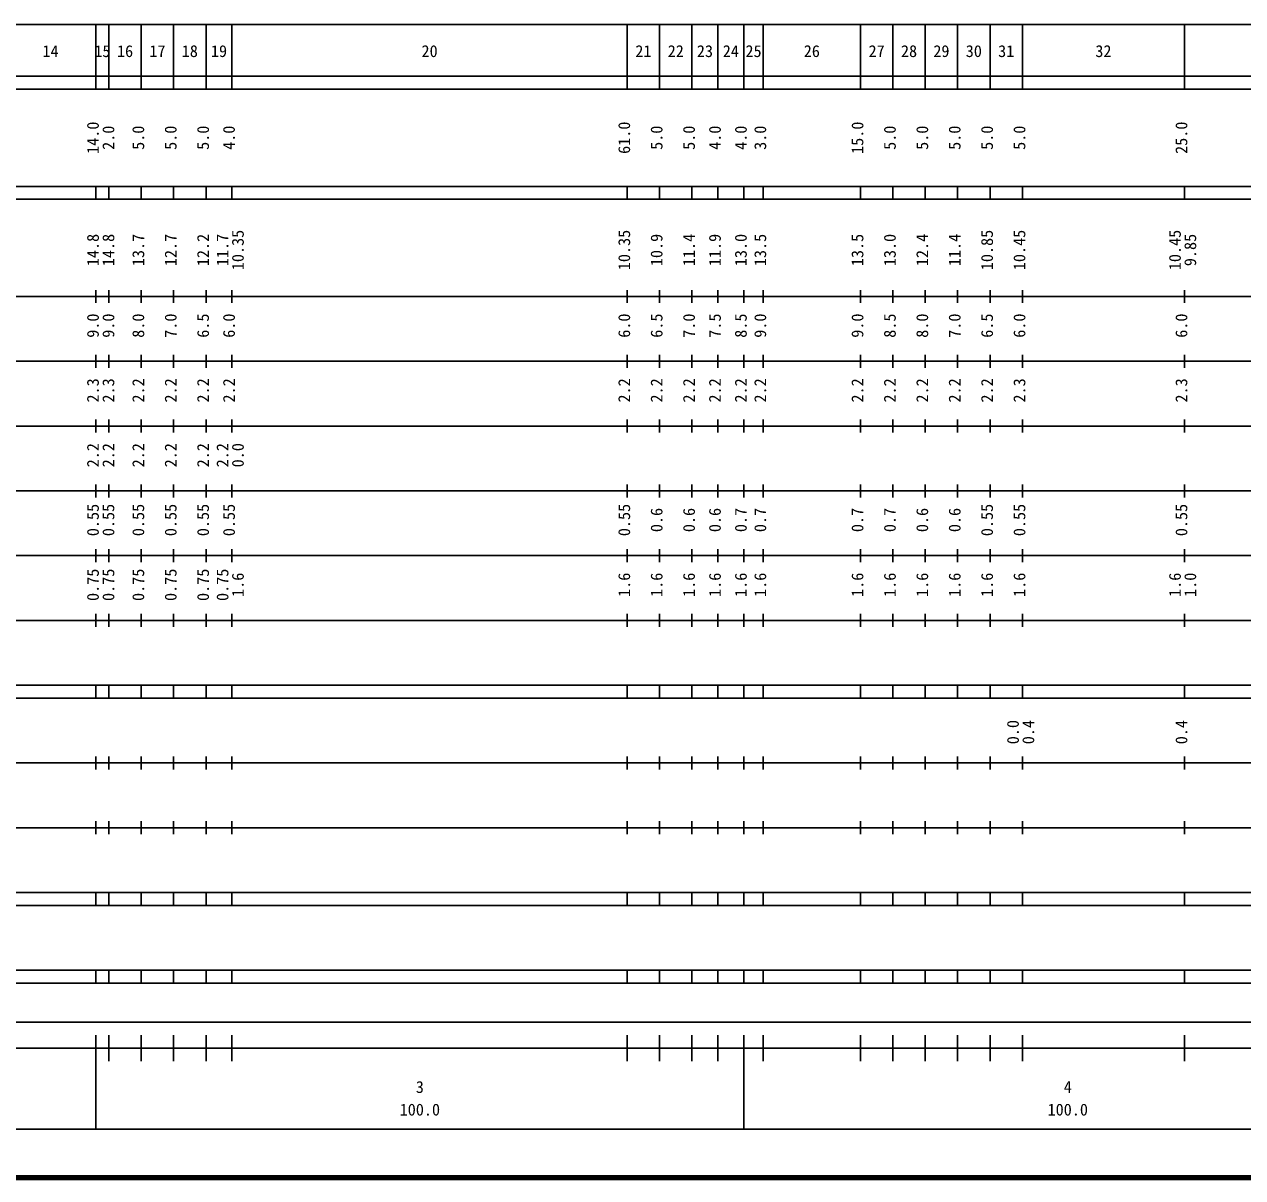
# Model space of a CAD drawing. Units: millimetres on the paper, enlarged 1000 times. Extents: x 40000 to 680000, y 20000 to 380000.
# Drawn here: x 256959 to 444990, y 20000 to 198000 of the extents above; entities that cross this region are included whole.
import ezdxf
from ezdxf.enums import TextEntityAlignment as Align

# ---------------------------------------------------------------- set-up
doc = ezdxf.new("R2010")
doc.units = ezdxf.units.MM
doc.header["$LTSCALE"] = 1000
doc.layers.add('M-TTL', color=2, linetype='Continuous', lineweight=140)
doc.layers.add('M-TTL-BAND', color=7, linetype='Continuous', lineweight=25)
doc.styles.add('ＭＳ ゴシック', font='')
doc.styles.get('ＭＳ ゴシック').set_extended_font_data('MS Gothic')

msp = doc.modelspace()

# ---------------------------------------------------------------- linework, layer by layer
at = {"layer": 'M-TTL'}
msp.add_line((40000, 20000), (680000, 20000), dxfattribs=at)
at = {"layer": 'M-TTL-BAND'}
for p, q in [((68000, 198000), (579000, 198000)), ((268000, 188000), (268000, 198000)), ((270000, 188000), (270000, 198000)), ((275000, 188000), (275000, 198000)), ((280000, 188000), (280000, 198000)), ((285000, 188000), (285000, 198000)), ((289000, 188000), (289000, 198000)), ((350000, 188000), (350000, 198000)), ((355000, 188000), (355000, 198000)), ((360000, 188000), (360000, 198000)), ((364000, 188000), (364000, 198000)), ((368000, 188000), (368000, 198000)), ((371000, 188000), (371000, 198000)), ((386000, 188000), (386000, 198000)), ((391000, 188000), (391000, 198000)), ((396000, 188000), (396000, 198000)), ((401000, 188000), (401000, 198000)), ((406000, 188000), (406000, 198000)), ((411000, 188000), (411000, 198000)), ((436000, 188000), (436000, 198000)), ((40000, 190000), (579000, 190000)), ((40000, 188000), (579000, 188000)), ((40000, 173000), (579000, 173000)), ((268000, 171000), (268000, 173000)), ((270000, 171000), (270000, 173000)), ((275000, 171000), (275000, 173000)), ((280000, 171000), (280000, 173000)), ((285000, 171000), (285000, 173000)), ((289000, 171000), (289000, 173000)), ((350000, 171000), (350000, 173000)), ((355000, 171000), (355000, 173000)), ((360000, 171000), (360000, 173000)), ((364000, 171000), (364000, 173000)), ((368000, 171000), (368000, 173000)), ((371000, 171000), (371000, 173000)), ((386000, 171000), (386000, 173000)), ((391000, 171000), (391000, 173000)), ((396000, 171000), (396000, 173000)), ((401000, 171000), (401000, 173000)), ((406000, 171000), (406000, 173000)), ((411000, 171000), (411000, 173000)), ((436000, 171000), (436000, 173000)), ((40000, 171000), (579000, 171000)), ((268000, 155000), (268000, 157000)), ((270000, 155000), (270000, 157000)), ((275000, 155000), (275000, 157000)), ((280000, 155000), (280000, 157000)), ((285000, 155000), (285000, 157000)), ((289000, 155000), (289000, 157000)), ((350000, 155000), (350000, 157000)), ((355000, 155000), (355000, 157000)), ((360000, 155000), (360000, 157000)), ((364000, 155000), (364000, 157000)), ((368000, 155000), (368000, 157000)), ((371000, 155000), (371000, 157000)), ((386000, 155000), (386000, 157000)), ((391000, 155000), (391000, 157000)), ((396000, 155000), (396000, 157000)), ((401000, 155000), (401000, 157000)), ((406000, 155000), (406000, 157000)), ((411000, 155000), (411000, 157000)), ((436000, 155000), (436000, 157000)), ((40000, 156000), (579000, 156000)), ((268000, 145000), (268000, 147000)), ((270000, 145000), (270000, 147000)), ((275000, 145000), (275000, 147000)), ((280000, 145000), (280000, 147000)), ((285000, 145000), (285000, 147000)), ((289000, 145000), (289000, 147000)), ((350000, 145000), (350000, 147000)), ((355000, 145000), (355000, 147000)), ((360000, 145000), (360000, 147000)), ((364000, 145000), (364000, 147000)), ((368000, 145000), (368000, 147000)), ((371000, 145000), (371000, 147000)), ((386000, 145000), (386000, 147000)), ((391000, 145000), (391000, 147000)), ((396000, 145000), (396000, 147000)), ((401000, 145000), (401000, 147000)), ((406000, 145000), (406000, 147000)), ((411000, 145000), (411000, 147000)), ((436000, 145000), (436000, 147000)), ((46000, 146000), (579000, 146000)), ((52000, 136000), (579000, 136000)), ((268000, 135000), (268000, 137000)), ((270000, 135000), (270000, 137000)), ((275000, 135000), (275000, 137000)), ((280000, 135000), (280000, 137000)), ((285000, 135000), (285000, 137000)), ((289000, 135000), (289000, 137000)), ((350000, 135000), (350000, 137000)), ((355000, 135000), (355000, 137000)), ((360000, 135000), (360000, 137000)), ((364000, 135000), (364000, 137000)), ((368000, 135000), (368000, 137000)), ((371000, 135000), (371000, 137000)), ((386000, 135000), (386000, 137000)), ((391000, 135000), (391000, 137000)), ((396000, 135000), (396000, 137000)), ((401000, 135000), (401000, 137000)), ((406000, 135000), (406000, 137000)), ((411000, 135000), (411000, 137000)), ((436000, 135000), (436000, 137000)), ((46000, 126000), (579000, 126000)), ((268000, 125000), (268000, 127000)), ((270000, 125000), (270000, 127000)), ((275000, 125000), (275000, 127000)), ((280000, 125000), (280000, 127000)), ((285000, 125000), (285000, 127000)), ((289000, 125000), (289000, 127000)), ((350000, 125000), (350000, 127000)), ((355000, 125000), (355000, 127000)), ((360000, 125000), (360000, 127000)), ((364000, 125000), (364000, 127000)), ((368000, 125000), (368000, 127000)), ((371000, 125000), (371000, 127000)), ((386000, 125000), (386000, 127000)), ((391000, 125000), (391000, 127000)), ((396000, 125000), (396000, 127000)), ((401000, 125000), (401000, 127000)), ((406000, 125000), (406000, 127000)), ((411000, 125000), (411000, 127000)), ((436000, 125000), (436000, 127000)), ((268000, 115000), (268000, 117000)), ((270000, 115000), (270000, 117000)), ((275000, 115000), (275000, 117000)), ((280000, 115000), (280000, 117000)), ((285000, 115000), (285000, 117000)), ((289000, 115000), (289000, 117000)), ((350000, 115000), (350000, 117000)), ((355000, 115000), (355000, 117000)), ((360000, 115000), (360000, 117000)), ((364000, 115000), (364000, 117000)), ((368000, 115000), (368000, 117000)), ((371000, 115000), (371000, 117000)), ((386000, 115000), (386000, 117000)), ((391000, 115000), (391000, 117000)), ((396000, 115000), (396000, 117000)), ((401000, 115000), (401000, 117000)), ((406000, 115000), (406000, 117000)), ((411000, 115000), (411000, 117000)), ((436000, 115000), (436000, 117000)), ((52000, 116000), (579000, 116000)), ((46000, 106000), (579000, 106000)), ((268000, 105000), (268000, 107000)), ((270000, 105000), (270000, 107000)), ((275000, 105000), (275000, 107000)), ((280000, 105000), (280000, 107000)), ((285000, 105000), (285000, 107000)), ((289000, 105000), (289000, 107000)), ((350000, 105000), (350000, 107000)), ((355000, 105000), (355000, 107000)), ((360000, 105000), (360000, 107000)), ((364000, 105000), (364000, 107000)), ((368000, 105000), (368000, 107000)), ((371000, 105000), (371000, 107000)), ((386000, 105000), (386000, 107000)), ((391000, 105000), (391000, 107000)), ((396000, 105000), (396000, 107000)), ((401000, 105000), (401000, 107000)), ((406000, 105000), (406000, 107000)), ((411000, 105000), (411000, 107000)), ((436000, 105000), (436000, 107000)), ((40000, 96000), (579000, 96000)), ((268000, 94000), (268000, 96000)), ((270000, 94000), (270000, 96000)), ((275000, 94000), (275000, 96000)), ((280000, 94000), (280000, 96000)), ((285000, 94000), (285000, 96000)), ((289000, 94000), (289000, 96000)), ((350000, 94000), (350000, 96000)), ((355000, 94000), (355000, 96000)), ((360000, 94000), (360000, 96000)), ((364000, 94000), (364000, 96000)), ((368000, 94000), (368000, 96000)), ((371000, 94000), (371000, 96000)), ((386000, 94000), (386000, 96000)), ((391000, 94000), (391000, 96000)), ((396000, 94000), (396000, 96000)), ((401000, 94000), (401000, 96000)), ((406000, 94000), (406000, 96000)), ((411000, 94000), (411000, 96000)), ((436000, 94000), (436000, 96000)), ((40000, 94000), (579000, 94000)), ((268000, 83000), (268000, 85000)), ((270000, 83000), (270000, 85000)), ((275000, 83000), (275000, 85000)), ((280000, 83000), (280000, 85000)), ((285000, 83000), (285000, 85000)), ((289000, 83000), (289000, 85000)), ((350000, 83000), (350000, 85000)), ((355000, 83000), (355000, 85000)), ((360000, 83000), (360000, 85000)), ((364000, 83000), (364000, 85000)), ((368000, 83000), (368000, 85000)), ((371000, 83000), (371000, 85000)), ((386000, 83000), (386000, 85000)), ((391000, 83000), (391000, 85000)), ((396000, 83000), (396000, 85000)), ((401000, 83000), (401000, 85000)), ((406000, 83000), (406000, 85000)), ((411000, 83000), (411000, 85000)), ((436000, 83000), (436000, 85000)), ((49000, 84000), (579000, 84000)), ((40000, 74000), (579000, 74000)), ((268000, 73000), (268000, 75000)), ((270000, 73000), (270000, 75000)), ((275000, 73000), (275000, 75000)), ((280000, 73000), (280000, 75000)), ((285000, 73000), (285000, 75000)), ((289000, 73000), (289000, 75000)), ((350000, 73000), (350000, 75000)), ((355000, 73000), (355000, 75000)), ((360000, 73000), (360000, 75000)), ((364000, 73000), (364000, 75000)), ((368000, 73000), (368000, 75000)), ((371000, 73000), (371000, 75000)), ((386000, 73000), (386000, 75000)), ((391000, 73000), (391000, 75000)), ((396000, 73000), (396000, 75000)), ((401000, 73000), (401000, 75000)), ((406000, 73000), (406000, 75000)), ((411000, 73000), (411000, 75000)), ((436000, 73000), (436000, 75000)), ((40000, 64000), (579000, 64000)), ((268000, 62000), (268000, 64000)), ((270000, 62000), (270000, 64000)), ((275000, 62000), (275000, 64000)), ((280000, 62000), (280000, 64000)), ((285000, 62000), (285000, 64000)), ((289000, 62000), (289000, 64000)), ((350000, 62000), (350000, 64000)), ((355000, 62000), (355000, 64000)), ((360000, 62000), (360000, 64000)), ((364000, 62000), (364000, 64000)), ((368000, 62000), (368000, 64000)), ((371000, 62000), (371000, 64000)), ((386000, 62000), (386000, 64000)), ((391000, 62000), (391000, 64000)), ((396000, 62000), (396000, 64000)), ((401000, 62000), (401000, 64000)), ((406000, 62000), (406000, 64000)), ((411000, 62000), (411000, 64000)), ((436000, 62000), (436000, 64000)), ((40000, 62000), (579000, 62000)), ((40000, 52000), (579000, 52000)), ((268000, 50000), (268000, 52000)), ((270000, 50000), (270000, 52000)), ((275000, 50000), (275000, 52000)), ((280000, 50000), (280000, 52000)), ((285000, 50000), (285000, 52000)), ((289000, 50000), (289000, 52000)), ((350000, 50000), (350000, 52000)), ((355000, 50000), (355000, 52000)), ((360000, 50000), (360000, 52000)), ((364000, 50000), (364000, 52000)), ((368000, 50000), (368000, 52000)), ((371000, 50000), (371000, 52000)), ((386000, 50000), (386000, 52000)), ((391000, 50000), (391000, 52000)), ((396000, 50000), (396000, 52000)), ((401000, 50000), (401000, 52000)), ((406000, 50000), (406000, 52000)), ((411000, 50000), (411000, 52000)), ((436000, 50000), (436000, 52000)), ((40000, 50000), (579000, 50000)), ((71000, 44000), (565000, 44000)), ((268000, 27500), (268000, 42000)), ((270000, 38000), (270000, 42000)), ((275000, 38000), (275000, 42000)), ((280000, 38000), (280000, 42000)), ((285000, 38000), (285000, 42000)), ((289000, 38000), (289000, 42000)), ((350000, 38000), (350000, 42000)), ((355000, 38000), (355000, 42000)), ((360000, 38000), (360000, 42000)), ((364000, 38000), (364000, 42000)), ((368000, 27500), (368000, 42000)), ((371000, 38000), (371000, 42000)), ((386000, 38000), (386000, 42000)), ((391000, 38000), (391000, 42000)), ((396000, 38000), (396000, 42000)), ((401000, 38000), (401000, 42000)), ((406000, 38000), (406000, 42000)), ((411000, 38000), (411000, 42000)), ((436000, 38000), (436000, 42000)), ((40000, 40000), (579000, 40000)), ((68000, 27500), (579000, 27500))]:
    msp.add_line(p, q, dxfattribs=at)

# ---------------------------------------------------------------- texts
at = {"layer": 'M-TTL-BAND', "style": 'ＭＳ ゴシック'}
for s, p in [('14', (261000, 192405)), ('15', (269000, 192405)), ('16', (272500, 192405)), ('17', (277500, 192405)), ('18', (282500, 192405)), ('19', (287000, 192405)), ('20', (319500, 192405)), ('21', (352500, 192405)), ('22', (357500, 192405)), ('23', (362000, 192405)), ('24', (366000, 192405)), ('25', (369500, 192405)), ('26', (378500, 192405)), ('27', (388500, 192405)), ('28', (393500, 192405)), ('29', (398500, 192405)), ('30', (403500, 192405)), ('31', (408500, 192405)), ('32', (423500, 192405)), ('3', (318000, 32523)), ('4', (418000, 32523)), ('100.0', (318000, 29033)), ('100.0', (418000, 29033))]:
    msp.add_text(s, height=1833, dxfattribs=at).set_placement(p, align=Align.BOTTOM_CENTER)
for s, p in [('14.0', (269000, 180500)), ('61.0', (351000, 180500)), ('15.0', (387000, 180500)), ('25.0', (437000, 180500)), ('2.0', (271389, 180500)), ('5.0', (276000, 180500)), ('5.0', (281000, 180500)), ('5.0', (286000, 180500)), ('4.0', (290000, 180500)), ('5.0', (356000, 180500)), ('5.0', (361000, 180500)), ('4.0', (365000, 180500)), ('4.0', (369000, 180500)), ('3.0', (372000, 180500)), ('5.0', (392000, 180500)), ('5.0', (397000, 180500)), ('5.0', (402000, 180500)), ('5.0', (407000, 180500)), ('5.0', (412000, 180500)), ('14.8', (269000, 163174)), ('14.8', (271389, 163174)), ('13.7', (276000, 163174)), ('12.7', (281000, 163174)), ('12.2', (286000, 163174)), ('11.7', (289000, 163174)), ('10.35', (291370, 163174)), ('10.35', (351000, 163174)), ('10.9', (356000, 163174)), ('11.4', (361000, 163174)), ('11.9', (365000, 163174)), ('13.0', (369000, 163174)), ('13.5', (372000, 163174)), ('13.5', (387000, 163174)), ('13.0', (392000, 163174)), ('12.4', (397000, 163174)), ('11.4', (402000, 163174)), ('10.85', (407000, 163174)), ('10.45', (412000, 163174)), ('10.45', (436000, 163174)), ('9.85', (438370, 163174)), ('9.0', (269000, 151500)), ('9.0', (271389, 151500)), ('8.0', (276000, 151500)), ('7.0', (281000, 151500)), ('6.5', (286000, 151500)), ('6.0', (290000, 151500)), ('6.0', (351000, 151500)), ('6.5', (356000, 151500)), ('7.0', (361000, 151500)), ('7.5', (365000, 151500)), ('8.5', (369000, 151500)), ('9.0', (372000, 151500)), ('9.0', (387000, 151500)), ('8.5', (392000, 151500)), ('8.0', (397000, 151500)), ('7.0', (402000, 151500)), ('6.5', (407000, 151500)), ('6.0', (412000, 151500)), ('6.0', (437000, 151500)), ('2.3', (269000, 141500)), ('2.3', (271389, 141500)), ('2.2', (276000, 141500)), ('2.2', (281000, 141500)), ('2.2', (286000, 141500)), ('2.2', (290000, 141500)), ('2.2', (351000, 141500)), ('2.2', (356000, 141500)), ('2.2', (361000, 141500)), ('2.2', (365000, 141500)), ('2.2', (369000, 141500)), ('2.2', (372000, 141500)), ('2.2', (387000, 141500)), ('2.2', (392000, 141500)), ('2.2', (397000, 141500)), ('2.2', (402000, 141500)), ('2.2', (407000, 141500)), ('2.3', (412000, 141500)), ('2.3', (437000, 141500)), ('2.2', (269000, 131500)), ('2.2', (271389, 131500)), ('2.2', (276000, 131500)), ('2.2', (281000, 131500)), ('2.2', (286000, 131500)), ('2.2', (289000, 131500)), ('0.0', (291370, 131500)), ('0.55', (269000, 121500)), ('0.55', (271389, 121500)), ('0.55', (276000, 121500)), ('0.55', (281000, 121500)), ('0.55', (286000, 121500)), ('0.55', (290000, 121500)), ('0.55', (351000, 121500)), ('0.6', (356000, 121500)), ('0.6', (361000, 121500)), ('0.6', (365000, 121500)), ('0.7', (369000, 121500)), ('0.7', (372000, 121500)), ('0.7', (387000, 121500)), ('0.7', (392000, 121500)), ('0.6', (397000, 121500)), ('0.6', (402000, 121500)), ('0.55', (407000, 121500)), ('0.55', (412000, 121500)), ('0.55', (437000, 121500)), ('0.75', (269000, 111500)), ('0.75', (271389, 111500)), ('0.75', (276000, 111500)), ('0.75', (281000, 111500)), ('0.75', (286000, 111500)), ('0.75', (289000, 111500)), ('1.6', (291370, 111500)), ('1.6', (351000, 111500)), ('1.6', (356000, 111500)), ('1.6', (361000, 111500)), ('1.6', (365000, 111500)), ('1.6', (369000, 111500)), ('1.6', (372000, 111500)), ('1.6', (387000, 111500)), ('1.6', (392000, 111500)), ('1.6', (397000, 111500)), ('1.6', (402000, 111500)), ('1.6', (407000, 111500)), ('1.6', (412000, 111500)), ('1.6', (436000, 111500)), ('1.0', (438370, 111500)), ('0.0', (411000, 88764)), ('0.4', (413370, 88764)), ('0.4', (437000, 88764))]:
    msp.add_text(s, height=1833, rotation=90, dxfattribs=at).set_placement(p, align=Align.BOTTOM_CENTER)

doc.saveas('drawing.dxf')
